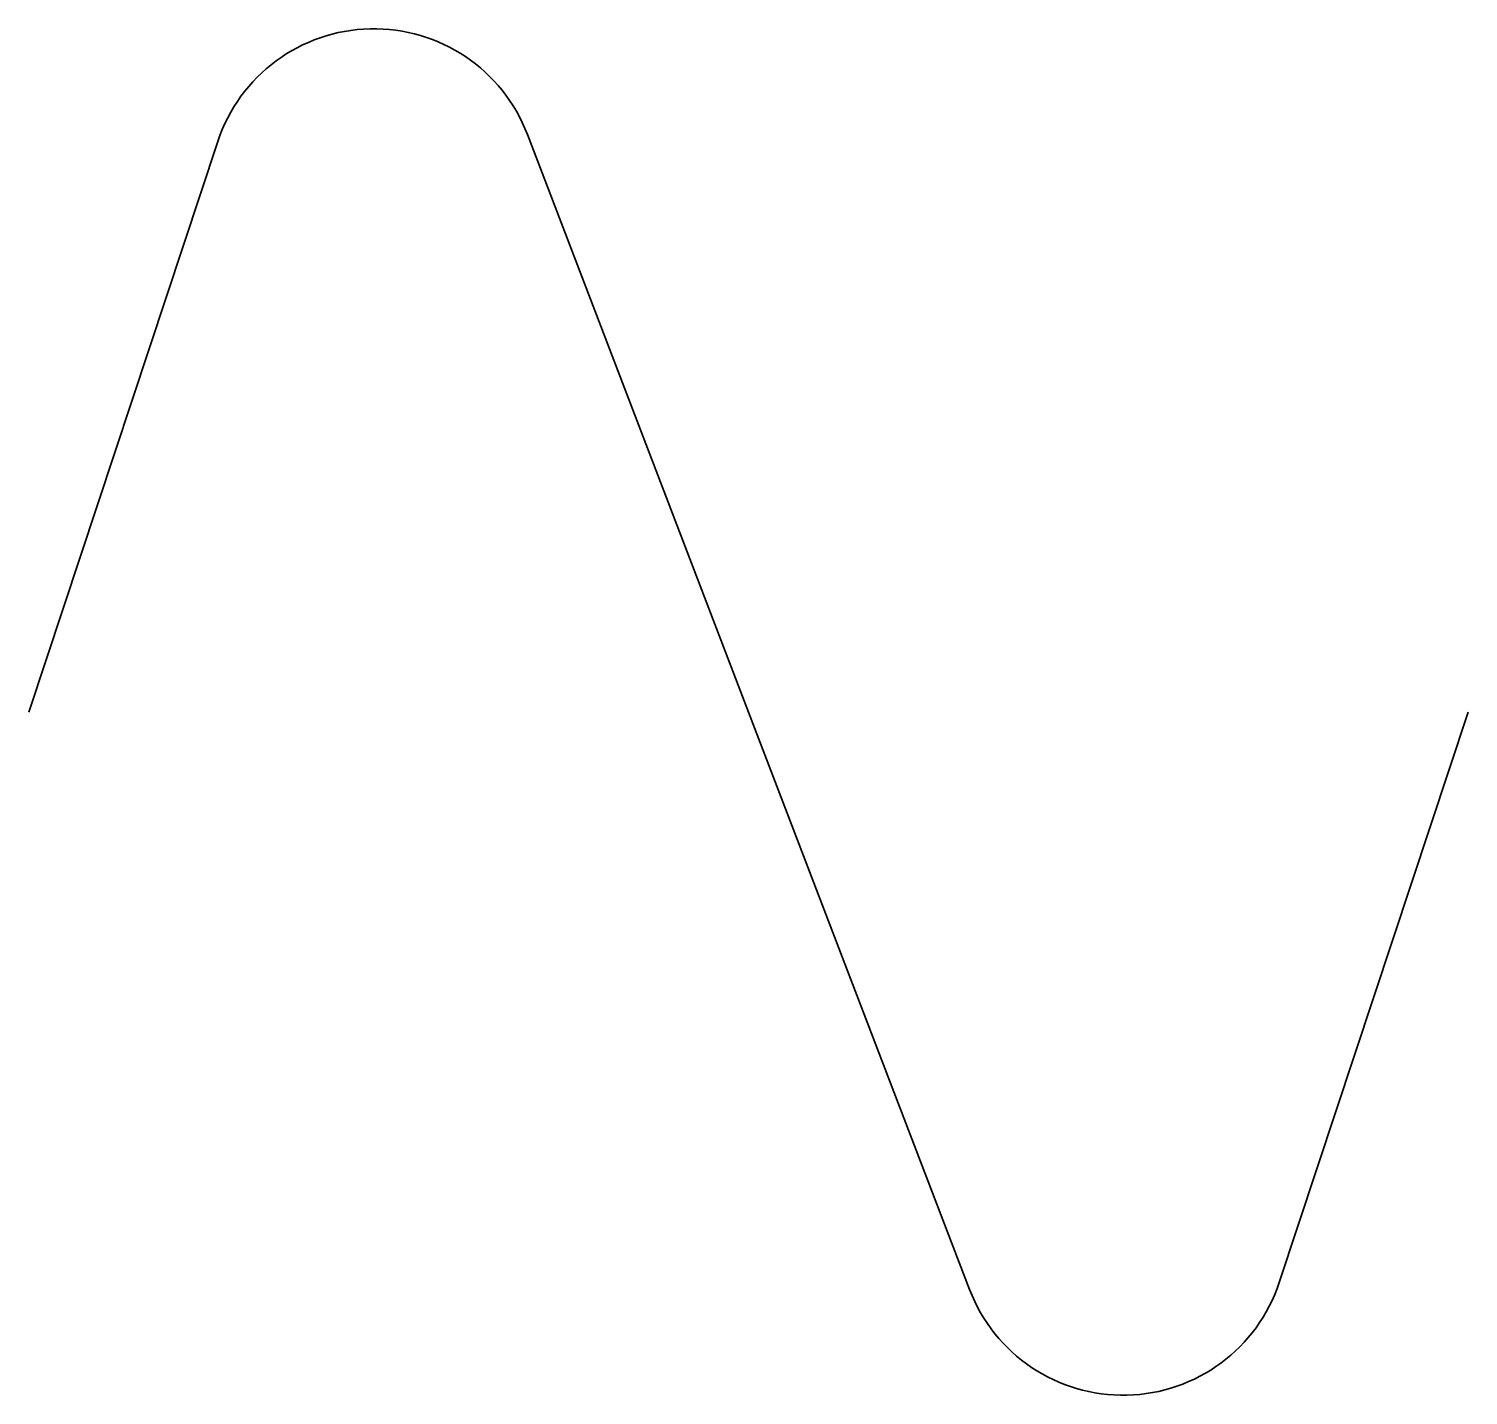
# Model space of a CAD drawing. Header units: feet. Extents: x -0.097 to 0.097, y -0.092 to 0.092.
import ezdxf

# ---------------------------------------------------------------- set-up
doc = ezdxf.new("R2010")
doc.units = ezdxf.units.FT
doc.header["$MEASUREMENT"] = 0
doc.layers.get('0').update_dxf_attribs({"lineweight": 35})

msp = doc.modelspace()

# ---------------------------------------------------------------- linework, layer by layer
for p, q in [((0, 0), (-0.0299, 0.0781)), ((-0.07178, 0.07714), (-0.09733, 0)), ((0, 0), (0.0299, -0.0781)), ((0.07178, -0.07714), (0.09733, 0))]:
    msp.add_line(p, q)
for centre, start, end in [((-0.05067, 0.07015), 20.9492, 161.6694), ((0.05067, -0.07015), 200.9492, 341.6694)]:
    msp.add_arc(centre, 0.02224, start, end)

doc.saveas('drawing.dxf')
